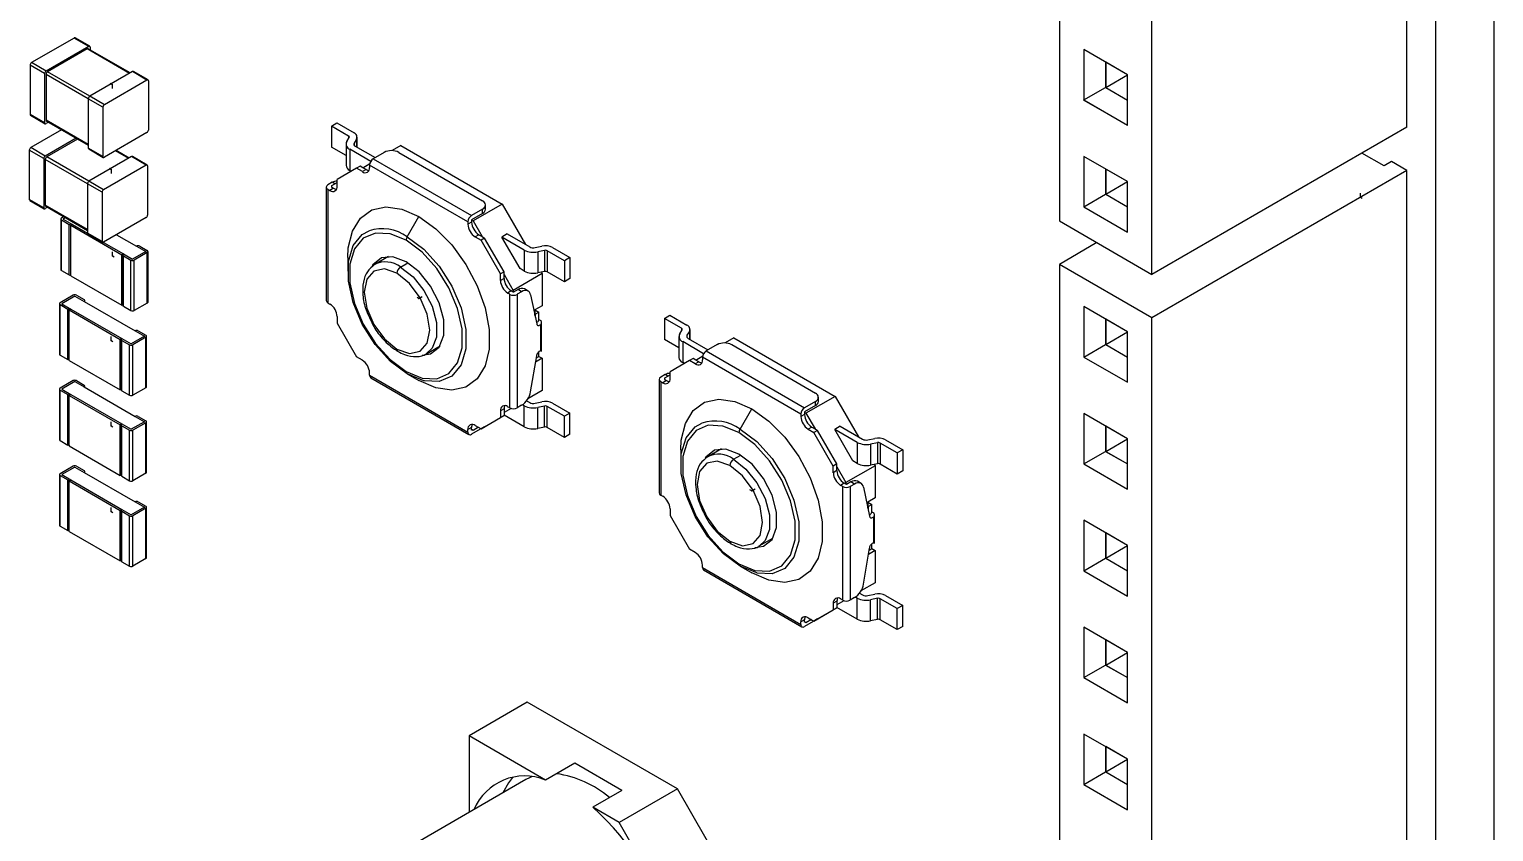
# Model space of a CAD drawing. Header units: millimetres. Extents: x 2 to 294, y 2 to 208.
# Drawn here: x 237.27 to 265.71, y 110.95 to 126.53 of the extents above; entities that cross this region are included whole.
import ezdxf

# ---------------------------------------------------------------- set-up
doc = ezdxf.new("R2010")
doc.units = ezdxf.units.MM
doc.header["$PDSIZE"] = -1

msp = doc.modelspace()

# ---------------------------------------------------------------- linework, layer by layer
at = {"color": 7, "linetype": 'Continuous', "lineweight": 25}
for p, q in [((265.714, 148.434), (265.714, 83.518)), ((264.582, 147.781), (264.582, 82.865)), ((264.026, 124.625), (264.026, 141.217)), ((257.28, 139.397), (257.28, 122.805)), ((259.076, 121.768), (259.076, 138.36)), ((238.143, 126.356), (237.316, 125.879)), ((238.426, 126.193), (238.143, 126.356)), ((238.446, 126.195), (238.163, 126.358)), ((238.426, 126.193), (237.599, 125.715)), ((238.398, 126.144), (237.627, 125.699)), ((239.218, 125.67), (238.398, 126.144)), ((239.23, 125.677), (238.418, 126.146)), ((238.454, 126.176), (238.454, 126.125)), ((258.602, 125.642), (257.754, 126.132)), ((257.754, 126.132), (257.754, 125.152)), ((257.755, 126.132), (257.755, 125.153)), ((237.571, 125.666), (237.288, 125.83)), ((237.288, 125.83), (237.288, 124.874)), ((237.599, 125.715), (237.316, 125.879)), ((258.177, 125.888), (258.177, 125.397)), ((258.602, 125.642), (258.178, 125.887)), ((258.178, 125.887), (258.178, 125.397)), ((237.571, 125.666), (237.571, 124.711)), ((237.599, 125.65), (237.599, 124.76)), ((238.419, 125.176), (237.599, 125.65)), ((238.447, 125.225), (237.627, 125.699)), ((239.275, 125.703), (238.447, 125.225)), ((239.558, 125.54), (238.73, 125.062)), ((239.558, 125.54), (239.275, 125.703)), ((239.578, 125.542), (239.295, 125.705)), ((239.586, 125.523), (239.586, 124.568)), ((258.178, 125.397), (258.602, 125.642)), ((258.602, 124.662), (258.602, 125.642)), ((238.702, 125.013), (238.419, 125.176)), ((238.419, 125.176), (238.419, 124.221)), ((238.73, 125.062), (238.447, 125.225)), ((257.754, 125.152), (257.755, 125.153)), ((257.754, 125.152), (258.602, 124.662)), ((257.755, 125.153), (258.177, 125.397)), ((257.755, 125.153), (258.602, 124.663)), ((258.177, 125.397), (258.602, 125.151)), ((258.178, 125.397), (258.602, 125.152)), ((237.571, 124.711), (237.288, 124.874)), ((238.702, 125.013), (238.702, 124.058)), ((237.296, 124.856), (237.579, 124.693)), ((237.899, 124.573), (237.301, 124.228)), ((238.419, 124.286), (237.599, 124.76)), ((237.644, 124.72), (237.599, 124.695)), ((237.607, 124.742), (238.419, 124.273)), ((243.14, 124.647), (243.246, 124.708)), ((243.475, 124.453), (243.14, 124.647)), ((243.14, 124.647), (243.14, 124.238)), ((243.246, 124.708), (243.581, 124.515)), ((264.026, 124.625), (259.076, 121.768)), ((238.182, 124.41), (237.584, 124.065)), ((238.21, 124.394), (237.612, 124.048)), ((239.558, 124.519), (238.73, 124.041)), ((243.424, 124.298), (243.424, 123.889)), ((243.438, 124.347), (243.486, 124.423)), ((243.475, 124.453), (243.475, 124.405)), ((243.627, 124.394), (243.58, 124.317)), ((243.58, 124.317), (243.58, 124.278)), ((243.627, 124.394), (243.627, 124.243)), ((243.639, 124.236), (243.639, 124.433)), ((237.555, 124.016), (237.273, 124.179)), ((237.273, 124.179), (237.273, 123.224)), ((237.584, 124.065), (237.301, 124.228)), ((237.555, 124.016), (237.555, 123.06)), ((238.432, 123.575), (237.612, 124.048)), ((238.702, 124.058), (238.419, 124.221)), ((238.427, 124.203), (238.71, 124.039)), ((239.259, 124.053), (238.432, 123.575)), ((239.203, 124.02), (238.948, 124.167)), ((239.215, 124.027), (238.96, 124.174)), ((239.542, 123.889), (239.259, 124.053)), ((239.562, 123.891), (239.279, 124.055)), ((243.424, 124.075), (243.14, 124.238)), ((243.903, 123.961), (243.497, 124.196)), ((243.497, 124.196), (243.497, 123.787)), ((243.603, 124.257), (243.989, 124.034)), ((244.165, 124.136), (243.953, 124.014)), ((243.953, 124.014), (245.862, 122.912)), ((244.491, 124.267), (244.322, 124.17)), ((244.448, 124.136), (246.075, 123.197)), ((244.491, 124.267), (246.456, 123.132)), ((258.602, 123.568), (257.754, 124.058)), ((257.754, 124.058), (257.754, 123.078)), ((257.755, 124.058), (257.755, 123.079)), ((263.585, 123.875), (263.155, 124.123)), ((237.584, 123.999), (237.584, 123.109)), ((238.404, 123.526), (237.584, 123.999)), ((239.542, 123.889), (238.715, 123.412)), ((239.571, 123.873), (239.571, 122.918)), ((243.629, 123.827), (243.252, 123.609)), ((243.529, 123.769), (243.497, 123.787)), ((243.699, 123.867), (243.629, 123.827)), ((243.741, 123.762), (243.629, 123.827)), ((243.749, 123.839), (243.699, 123.867)), ((243.812, 123.802), (243.741, 123.762)), ((243.749, 123.839), (243.886, 123.918)), ((243.812, 123.802), (243.749, 123.839)), ((243.883, 123.891), (243.883, 123.843)), ((245.792, 122.789), (243.883, 123.891)), ((258.177, 123.814), (258.177, 123.323)), ((258.602, 123.568), (258.178, 123.813)), ((258.178, 123.813), (258.178, 123.323)), ((264.026, 123.783), (259.076, 120.926)), ((263.727, 123.956), (263.585, 123.875)), ((264.026, 123.783), (263.727, 123.956)), ((264.026, 107.191), (264.026, 123.783)), ((238.687, 123.363), (238.404, 123.526)), ((238.404, 123.526), (238.404, 122.571)), ((238.715, 123.412), (238.432, 123.575)), ((243.04, 123.463), (243.04, 121.258)), ((243.158, 123.555), (243.069, 123.503)), ((243.182, 123.439), (243.111, 123.398)), ((243.147, 123.467), (243.14, 123.463)), ((243.14, 123.463), (243.147, 123.459)), ((243.147, 123.491), (243.252, 123.552)), ((243.147, 123.459), (243.147, 123.491)), ((243.147, 123.459), (243.182, 123.439)), ((243.207, 123.526), (243.158, 123.555)), ((243.252, 123.479), (243.252, 123.609)), ((258.178, 123.323), (258.602, 123.568)), ((258.602, 122.588), (258.602, 123.568)), ((237.555, 123.06), (237.273, 123.224)), ((237.281, 123.205), (237.564, 123.042)), ((238.687, 123.363), (238.687, 122.407)), ((243.069, 123.422), (243.069, 121.217)), ((243.069, 123.422), (243.111, 123.398)), ((257.755, 123.079), (258.177, 123.323)), ((258.177, 123.323), (258.602, 123.077)), ((258.178, 123.323), (258.602, 123.078)), ((238.404, 122.636), (237.584, 123.109)), ((237.628, 123.07), (237.584, 123.044)), ((237.592, 123.091), (238.404, 122.622)), ((237.943, 122.889), (237.897, 122.862)), ((237.975, 122.87), (237.928, 122.843)), ((239.542, 122.869), (238.715, 122.391)), ((244.61, 122.498), (244.837, 122.891)), ((246.075, 123.034), (245.862, 122.912)), ((246.075, 122.953), (245.862, 122.83)), ((246.456, 123.132), (245.891, 122.806)), ((246.075, 122.953), (246.075, 123.034)), ((246.133, 123.034), (246.133, 123.116)), ((246.456, 123.132), (246.909, 122.348)), ((257.754, 123.078), (257.755, 123.079)), ((257.754, 123.078), (258.602, 122.588)), ((257.755, 123.079), (258.602, 122.589)), ((237.883, 122.843), (237.883, 121.864)), ((237.897, 122.825), (238.045, 122.739)), ((237.897, 121.845), (237.897, 122.825)), ((237.928, 122.843), (238.109, 122.739)), ((238.045, 121.759), (238.045, 122.739)), ((238.109, 122.739), (238.077, 122.721)), ((238.077, 122.721), (239.067, 122.149)), ((238.077, 121.741), (238.077, 122.721)), ((238.109, 122.739), (238.404, 122.569)), ((245.792, 122.789), (245.792, 122.741)), ((245.862, 122.782), (245.792, 122.741)), ((245.862, 122.83), (245.862, 122.822)), ((245.862, 122.822), (245.862, 122.782)), ((245.862, 122.822), (245.891, 122.806)), ((245.891, 122.806), (246.067, 122.501)), ((257.28, 122.805), (259.076, 121.768)), ((238.687, 122.407), (238.404, 122.571)), ((238.412, 122.552), (238.695, 122.389)), ((238.713, 122.39), (239.099, 122.168)), ((238.968, 122.537), (239.353, 122.315)), ((239.353, 122.315), (239.533, 122.211)), ((239.417, 122.315), (239.565, 122.229)), ((246.004, 122.537), (245.933, 122.496)), ((245.933, 122.496), (246.046, 122.431)), ((246.004, 122.537), (246.067, 122.501)), ((246.116, 122.472), (246.046, 122.431)), ((246.422, 121.78), (246.046, 122.431)), ((246.067, 122.501), (246.116, 122.472)), ((246.493, 121.82), (246.116, 122.472)), ((246.555, 122.552), (246.449, 122.491)), ((246.803, 121.879), (246.449, 122.491)), ((246.885, 122.24), (246.449, 122.491)), ((246.555, 122.552), (246.991, 122.301)), ((247.095, 122.288), (247.228, 122.315)), ((258.009, 122.384), (257.28, 121.963)), ((239.099, 122.168), (239.067, 122.149)), ((239.067, 121.17), (239.067, 122.149)), ((239.085, 122.149), (239.085, 121.17)), ((239.099, 122.168), (239.279, 122.064)), ((239.099, 122.131), (239.247, 122.045)), ((239.099, 121.151), (239.099, 122.131)), ((239.247, 121.065), (239.247, 122.045)), ((239.533, 122.211), (239.279, 122.064)), ((239.565, 122.192), (239.311, 122.045)), ((239.311, 121.065), (239.311, 122.045)), ((239.565, 121.212), (239.565, 122.192)), ((239.578, 121.231), (239.578, 122.211)), ((243.458, 122.095), (243.458, 121.833)), ((244.25, 122.115), (243.984, 121.961)), ((246.885, 122.24), (246.885, 121.832)), ((247.279, 122.234), (247.146, 122.206)), ((247.146, 122.206), (247.146, 121.798)), ((247.279, 122.234), (247.279, 121.826)), ((247.666, 122.034), (247.331, 122.227)), ((247.331, 122.227), (247.331, 121.819)), ((247.437, 122.288), (247.772, 122.095)), ((247.772, 122.095), (247.666, 122.034)), ((247.666, 122.034), (247.666, 121.626)), ((247.772, 122.095), (247.772, 121.687)), ((237.897, 121.845), (238.045, 121.759)), ((238.077, 121.741), (239.067, 121.17)), ((244.484, 121.911), (244.624, 121.993)), ((246.493, 121.82), (246.422, 121.78)), ((246.422, 121.65), (246.422, 121.78)), ((246.493, 121.763), (246.493, 121.82)), ((246.493, 121.763), (246.669, 121.458)), ((246.493, 121.691), (246.493, 121.763)), ((247.234, 121.785), (246.669, 121.458)), ((246.885, 121.832), (246.803, 121.879)), ((247.279, 121.826), (247.146, 121.798)), ((247.218, 121.813), (247.234, 121.785)), ((247.234, 121.785), (247.234, 121.16)), ((247.666, 121.626), (247.331, 121.819)), ((259.076, 120.926), (257.28, 121.963)), ((257.28, 121.963), (257.28, 105.371)), ((246.493, 121.691), (246.422, 121.65)), ((246.634, 121.446), (246.563, 121.405)), ((246.669, 121.426), (246.634, 121.446)), ((246.669, 121.458), (246.669, 121.426)), ((246.764, 121.473), (246.676, 121.422)), ((246.835, 121.432), (246.764, 121.473)), ((246.96, 121.444), (246.889, 121.485)), ((247.772, 121.687), (247.666, 121.626)), ((237.857, 121.199), (237.857, 120.22)), ((238.125, 121.365), (237.87, 121.218)), ((237.87, 121.181), (238.019, 121.095)), ((237.87, 120.201), (237.87, 121.181)), ((238.156, 121.346), (237.902, 121.199)), ((237.902, 121.199), (238.082, 121.095)), ((238.156, 121.346), (238.337, 121.242)), ((238.188, 121.365), (238.337, 121.279)), ((238.337, 121.242), (239.327, 120.671)), ((238.35, 121.235), (238.35, 121.261)), ((239.085, 121.18), (239.067, 121.17)), ((239.565, 121.212), (239.311, 121.065)), ((243.069, 121.217), (243.111, 121.193)), ((246.605, 121.381), (246.563, 121.405)), ((246.605, 119.176), (246.605, 121.381)), ((246.676, 121.422), (246.669, 121.426)), ((246.835, 121.432), (246.746, 121.381)), ((246.746, 121.381), (246.746, 119.176)), ((247.008, 121.371), (247.127, 120.808)), ((247.234, 121.16), (247.093, 121.079)), ((238.019, 120.116), (238.019, 121.095)), ((238.082, 121.095), (238.05, 121.077)), ((238.05, 121.077), (239.04, 120.506)), ((238.05, 120.097), (238.05, 121.077)), ((238.082, 121.095), (239.072, 120.524)), ((239.099, 121.151), (239.247, 121.065)), ((243.252, 120.948), (243.252, 120.818)), ((247.093, 121.079), (247.093, 120.997)), ((247.093, 121.079), (247.171, 121.034)), ((247.093, 120.971), (247.093, 120.997)), ((247.093, 120.997), (247.1, 120.993)), ((247.1, 120.993), (247.171, 121.034)), ((247.1, 120.993), (247.1, 120.938)), ((247.171, 120.893), (247.171, 121.034)), ((247.171, 120.893), (247.206, 120.873)), ((249.606, 120.914), (249.712, 120.975)), ((249.94, 120.721), (249.606, 120.914)), ((249.606, 120.914), (249.606, 120.506)), ((249.712, 120.975), (250.046, 120.782)), ((258.602, 120.652), (257.754, 121.142)), ((257.754, 121.142), (257.754, 120.162)), ((257.755, 121.142), (257.755, 120.163)), ((258.177, 120.898), (258.177, 120.407)), ((258.602, 120.652), (258.178, 120.897)), ((258.178, 120.897), (258.178, 120.407)), ((259.076, 104.334), (259.076, 120.926)), ((239.327, 120.671), (239.507, 120.567)), ((239.39, 120.671), (239.539, 120.585)), ((243.252, 120.818), (243.629, 120.167)), ((247.206, 120.291), (247.206, 120.796)), ((247.221, 120.274), (247.221, 120.834)), ((249.904, 120.614), (249.952, 120.691)), ((249.94, 120.721), (249.94, 120.672)), ((250.093, 120.661), (250.045, 120.585)), ((250.093, 120.661), (250.093, 120.51)), ((250.105, 120.503), (250.105, 120.7)), ((258.178, 120.407), (258.602, 120.652)), ((258.602, 119.673), (258.602, 120.652)), ((239.072, 120.524), (239.04, 120.506)), ((239.04, 119.526), (239.04, 120.506)), ((239.059, 120.506), (239.059, 119.526)), ((239.072, 120.524), (239.252, 120.42)), ((239.072, 120.487), (239.221, 120.401)), ((239.072, 119.507), (239.072, 120.487)), ((239.221, 119.422), (239.221, 120.401)), ((239.507, 120.567), (239.252, 120.42)), ((239.539, 120.548), (239.284, 120.401)), ((239.284, 119.422), (239.284, 120.401)), ((239.539, 119.569), (239.539, 120.548)), ((239.552, 119.587), (239.552, 120.567)), ((244.984, 120.229), (245.25, 120.382)), ((249.889, 120.342), (249.606, 120.506)), ((249.889, 120.565), (249.889, 120.157)), ((250.369, 120.228), (249.963, 120.463)), ((249.963, 120.463), (249.963, 120.055)), ((250.045, 120.585), (250.045, 120.546)), ((250.069, 120.524), (250.454, 120.302)), ((250.631, 120.404), (250.419, 120.281)), ((250.956, 120.534), (250.788, 120.437)), ((250.914, 120.404), (252.54, 119.465)), ((250.956, 120.534), (252.922, 119.4)), ((257.755, 120.163), (258.177, 120.407)), ((258.177, 120.407), (258.602, 120.162)), ((258.178, 120.407), (258.602, 120.162)), ((237.87, 120.201), (238.019, 120.116)), ((238.05, 120.097), (239.04, 119.526)), ((243.741, 120.102), (243.629, 120.167)), ((247.008, 119.487), (247.127, 120.189)), ((247.234, 120.14), (247.106, 120.066)), ((247.12, 120.147), (247.171, 120.176)), ((247.171, 120.176), (247.171, 120.27)), ((247.171, 120.176), (247.234, 120.14)), ((247.234, 120.14), (247.234, 119.515)), ((250.095, 120.094), (249.718, 119.877)), ((249.995, 120.036), (249.963, 120.055)), ((250.165, 120.135), (250.095, 120.094)), ((250.207, 120.029), (250.095, 120.094)), ((250.215, 120.106), (250.165, 120.135)), ((250.278, 120.07), (250.207, 120.029)), ((250.215, 120.106), (250.352, 120.185)), ((250.278, 120.07), (250.215, 120.106)), ((250.348, 120.159), (250.348, 120.111)), ((252.258, 119.057), (250.348, 120.159)), ((250.419, 120.281), (252.328, 119.179)), ((257.754, 120.162), (257.755, 120.163)), ((257.754, 120.162), (258.602, 119.673)), ((257.755, 120.163), (258.602, 119.673)), ((243.883, 119.809), (243.883, 119.857)), ((243.883, 119.809), (245.792, 118.707)), ((243.903, 119.763), (245.812, 118.661)), ((244.61, 119.838), (244.837, 119.707)), ((249.624, 119.822), (249.535, 119.771)), ((249.613, 119.759), (249.718, 119.819)), ((249.613, 119.726), (249.613, 119.759)), ((249.673, 119.793), (249.624, 119.822)), ((249.718, 119.747), (249.718, 119.877)), ((237.857, 119.54), (237.857, 118.56)), ((238.125, 119.706), (237.87, 119.559)), ((237.87, 119.522), (238.019, 119.436)), ((237.87, 118.542), (237.87, 119.522)), ((238.156, 119.687), (237.902, 119.54)), ((237.902, 119.54), (238.082, 119.436)), ((238.156, 119.687), (238.337, 119.583)), ((238.188, 119.706), (238.337, 119.62)), ((238.337, 119.583), (239.327, 119.012)), ((238.35, 119.576), (238.35, 119.601)), ((239.059, 119.536), (239.04, 119.526)), ((239.072, 119.507), (239.221, 119.422)), ((239.539, 119.569), (239.284, 119.422)), ((247.234, 119.515), (246.958, 119.355)), ((247.234, 119.515), (246.958, 119.355)), ((249.506, 119.73), (249.506, 117.525)), ((249.535, 119.689), (249.535, 117.485)), ((249.535, 119.689), (249.577, 119.665)), ((249.648, 119.706), (249.577, 119.665)), ((249.613, 119.734), (249.606, 119.73)), ((249.606, 119.73), (249.613, 119.726)), ((249.613, 119.726), (249.648, 119.706)), ((238.019, 118.456), (238.019, 119.436)), ((238.082, 119.436), (238.05, 119.418)), ((238.05, 119.418), (239.04, 118.846)), ((238.05, 118.438), (238.05, 119.418)), ((238.082, 119.436), (239.072, 118.865)), ((246.605, 119.176), (246.563, 119.2)), ((246.835, 119.227), (246.746, 119.176)), ((246.885, 119.219), (246.852, 119.238)), ((246.885, 118.811), (246.885, 119.219)), ((246.93, 119.315), (246.991, 119.28)), ((247.095, 119.267), (247.228, 119.294)), ((247.279, 119.213), (247.146, 119.185)), ((247.146, 118.777), (247.146, 119.185)), ((247.279, 118.804), (247.279, 119.213)), ((247.666, 119.013), (247.331, 119.206)), ((247.331, 118.798), (247.331, 119.206)), ((247.437, 119.267), (247.772, 119.074)), ((252.54, 119.302), (252.328, 119.179)), ((252.54, 119.22), (252.328, 119.097)), ((252.922, 119.4), (252.357, 119.073)), ((252.54, 119.22), (252.54, 119.302)), ((252.599, 119.302), (252.599, 119.383)), ((252.922, 119.4), (253.375, 118.616)), ((239.507, 118.908), (239.252, 118.761)), ((239.539, 118.889), (239.284, 118.742)), ((239.327, 119.012), (239.507, 118.908)), ((239.39, 119.012), (239.539, 118.926)), ((239.539, 117.909), (239.539, 118.889)), ((239.552, 117.928), (239.552, 118.908)), ((246.046, 118.771), (246.422, 118.989)), ((246.116, 118.812), (246.493, 119.03)), ((246.493, 119.159), (246.422, 119.119)), ((246.422, 119.119), (246.422, 118.989)), ((246.493, 119.03), (246.422, 118.989)), ((246.629, 119.166), (246.493, 119.087)), ((246.629, 119.166), (246.493, 119.087)), ((246.493, 119.159), (246.493, 119.087)), ((246.493, 119.087), (246.493, 119.03)), ((246.885, 118.811), (246.493, 119.037)), ((247.772, 119.074), (247.666, 119.013)), ((247.666, 118.605), (247.666, 119.013)), ((247.772, 118.666), (247.772, 119.074)), ((251.076, 118.766), (251.303, 119.159)), ((252.258, 119.057), (252.258, 119.009)), ((252.328, 119.049), (252.258, 119.009)), ((252.328, 119.097), (252.328, 119.089)), ((252.328, 119.089), (252.328, 119.049)), ((252.328, 119.089), (252.357, 119.073)), ((252.357, 119.073), (252.533, 118.768)), ((258.602, 118.578), (257.754, 119.068)), ((257.754, 119.068), (257.754, 118.088)), ((257.755, 119.068), (257.755, 118.089)), ((239.072, 118.865), (239.04, 118.846)), ((239.04, 117.866), (239.04, 118.846)), ((239.059, 118.846), (239.059, 117.866)), ((239.072, 118.865), (239.252, 118.761)), ((239.072, 118.828), (239.221, 118.742)), ((239.072, 117.848), (239.072, 118.828)), ((239.221, 117.762), (239.221, 118.742)), ((239.284, 117.762), (239.284, 118.742)), ((245.862, 118.796), (245.792, 118.755)), ((245.792, 118.707), (245.792, 118.755)), ((245.862, 118.756), (245.862, 118.796)), ((246.075, 118.788), (245.862, 118.666)), ((245.891, 118.739), (245.862, 118.756)), ((245.862, 118.747), (245.862, 118.756)), ((245.87, 118.751), (245.862, 118.747)), ((245.996, 118.8), (245.891, 118.739)), ((245.996, 118.8), (245.891, 118.739)), ((245.933, 118.836), (246.046, 118.771)), ((246.116, 118.812), (246.046, 118.771)), ((246.078, 118.79), (246.075, 118.788)), ((246.075, 118.788), (246.075, 118.788)), ((247.279, 118.804), (247.146, 118.777)), ((247.666, 118.605), (247.331, 118.798)), ((247.772, 118.666), (247.666, 118.605)), ((252.47, 118.804), (252.399, 118.764)), ((252.399, 118.764), (252.511, 118.699)), ((252.47, 118.804), (252.533, 118.768)), ((252.582, 118.74), (252.511, 118.699)), ((252.888, 118.047), (252.511, 118.699)), ((252.533, 118.768), (252.582, 118.74)), ((252.958, 118.088), (252.582, 118.74)), ((253.021, 118.82), (252.915, 118.759)), ((253.269, 118.146), (252.915, 118.759)), ((253.35, 118.507), (252.915, 118.759)), ((253.021, 118.82), (253.456, 118.569)), ((258.177, 118.824), (258.177, 118.333)), ((258.602, 118.578), (258.178, 118.823)), ((258.178, 118.823), (258.178, 118.333)), ((237.87, 118.542), (238.019, 118.456)), ((238.05, 118.438), (239.04, 117.866)), ((249.924, 118.362), (249.924, 118.101)), ((250.716, 118.382), (250.449, 118.228)), ((253.35, 118.507), (253.35, 118.099)), ((253.561, 118.555), (253.694, 118.583)), ((253.745, 118.501), (253.612, 118.474)), ((253.612, 118.474), (253.612, 118.065)), ((253.745, 118.501), (253.745, 118.093)), ((254.131, 118.301), (253.797, 118.495)), ((253.797, 118.495), (253.797, 118.086)), ((253.903, 118.556), (254.237, 118.363)), ((254.237, 118.363), (254.131, 118.301)), ((254.237, 118.363), (254.237, 117.954)), ((257.755, 118.089), (258.177, 118.333)), ((258.177, 118.333), (258.602, 118.088)), ((258.178, 118.333), (258.602, 118.578)), ((258.178, 118.333), (258.602, 118.088)), ((258.602, 117.598), (258.602, 118.578)), ((238.125, 118.046), (237.87, 117.899)), ((238.188, 118.046), (238.337, 117.961)), ((250.949, 118.179), (251.09, 118.26)), ((252.958, 118.088), (252.888, 118.047)), ((252.888, 117.917), (252.888, 118.047)), ((252.958, 118.031), (252.958, 118.088)), ((253.7, 118.052), (253.134, 117.726)), ((253.35, 118.099), (253.269, 118.146)), ((253.745, 118.093), (253.612, 118.065)), ((253.684, 118.08), (253.7, 118.052)), ((253.7, 118.052), (253.7, 117.428)), ((254.131, 117.893), (253.797, 118.086)), ((254.131, 118.301), (254.131, 117.893)), ((257.754, 118.088), (257.755, 118.089)), ((257.754, 118.088), (258.602, 117.598)), ((257.755, 118.089), (258.602, 117.599)), ((237.857, 117.881), (237.857, 116.901)), ((237.87, 117.863), (238.019, 117.777)), ((237.87, 116.883), (237.87, 117.863)), ((238.156, 118.028), (237.902, 117.881)), ((237.902, 117.881), (238.082, 117.777)), ((238.019, 116.797), (238.019, 117.777)), ((238.082, 117.777), (238.05, 117.759)), ((238.05, 117.759), (239.04, 117.187)), ((238.05, 116.779), (238.05, 117.759)), ((238.082, 117.777), (239.072, 117.205)), ((238.156, 118.028), (238.337, 117.924)), ((238.337, 117.924), (239.327, 117.352)), ((238.35, 117.916), (238.35, 117.942)), ((239.059, 117.877), (239.04, 117.866)), ((239.072, 117.848), (239.221, 117.762)), ((239.539, 117.909), (239.284, 117.762)), ((252.958, 117.958), (252.888, 117.917)), ((252.958, 118.031), (253.134, 117.726)), ((252.958, 117.958), (252.958, 118.031)), ((253.426, 117.712), (253.355, 117.753)), ((254.237, 117.954), (254.131, 117.893)), ((249.535, 117.485), (249.577, 117.461)), ((253.1, 117.713), (253.029, 117.672)), ((253.071, 117.648), (253.029, 117.672)), ((253.071, 115.444), (253.071, 117.648)), ((253.134, 117.693), (253.1, 117.713)), ((253.134, 117.726), (253.134, 117.693)), ((253.141, 117.689), (253.134, 117.693)), ((253.23, 117.74), (253.141, 117.689)), ((253.301, 117.699), (253.212, 117.648)), ((253.212, 117.648), (253.212, 115.444)), ((253.301, 117.699), (253.23, 117.74)), ((253.473, 117.639), (253.593, 117.076)), ((239.072, 117.205), (239.04, 117.187)), ((239.04, 116.207), (239.04, 117.187)), ((239.059, 117.187), (239.059, 116.207)), ((239.072, 117.205), (239.252, 117.101)), ((239.507, 117.248), (239.252, 117.101)), ((239.539, 117.23), (239.284, 117.083)), ((239.327, 117.352), (239.507, 117.248)), ((239.39, 117.352), (239.539, 117.267)), ((239.539, 116.25), (239.539, 117.23)), ((239.552, 116.268), (239.552, 117.248)), ((249.718, 117.216), (249.718, 117.086)), ((253.7, 117.428), (253.559, 117.346)), ((253.559, 117.346), (253.559, 117.264)), ((253.559, 117.346), (253.636, 117.301)), ((253.559, 117.239), (253.559, 117.264)), ((253.559, 117.264), (253.566, 117.26)), ((253.566, 117.26), (253.636, 117.301)), ((253.566, 117.26), (253.566, 117.205)), ((253.636, 117.16), (253.636, 117.301)), ((239.072, 117.169), (239.221, 117.083)), ((239.072, 116.189), (239.072, 117.169)), ((239.221, 116.103), (239.221, 117.083)), ((239.284, 116.103), (239.284, 117.083)), ((249.718, 117.086), (250.095, 116.434)), ((253.636, 117.16), (253.672, 117.14)), ((253.672, 116.559), (253.672, 117.064)), ((253.686, 116.542), (253.686, 117.101)), ((258.602, 116.504), (257.754, 116.994)), ((257.754, 116.994), (257.754, 116.014)), ((257.755, 116.994), (257.755, 116.015)), ((237.87, 116.883), (238.019, 116.797)), ((238.05, 116.779), (239.04, 116.207)), ((251.449, 116.496), (251.715, 116.65)), ((258.177, 116.75), (258.177, 116.259)), ((258.602, 116.504), (258.178, 116.749)), ((258.178, 116.749), (258.178, 116.259)), ((250.207, 116.369), (250.095, 116.434)), ((253.473, 115.755), (253.593, 116.456)), ((253.7, 116.407), (253.572, 116.333)), ((253.586, 116.415), (253.636, 116.444)), ((253.636, 116.444), (253.636, 116.537)), ((253.636, 116.444), (253.7, 116.407)), ((253.7, 116.407), (253.7, 115.782)), ((258.178, 116.259), (258.602, 116.504)), ((258.602, 115.524), (258.602, 116.504)), ((239.059, 116.218), (239.04, 116.207)), ((239.072, 116.189), (239.221, 116.103)), ((239.539, 116.25), (239.284, 116.103)), ((250.348, 116.076), (250.348, 116.124)), ((250.348, 116.076), (252.258, 114.974)), ((251.076, 116.105), (251.303, 115.974)), ((257.755, 116.015), (258.177, 116.259)), ((258.177, 116.259), (258.602, 116.014)), ((258.178, 116.259), (258.602, 116.014)), ((250.369, 116.03), (252.278, 114.928)), ((253.7, 115.782), (253.423, 115.623)), ((253.7, 115.782), (253.423, 115.623)), ((257.754, 116.014), (257.755, 116.015)), ((257.754, 116.014), (258.602, 115.524)), ((257.755, 116.015), (258.602, 115.525)), ((253.301, 115.495), (253.212, 115.444)), ((253.35, 115.486), (253.317, 115.505)), ((253.35, 115.078), (253.35, 115.486)), ((253.396, 115.582), (253.456, 115.547)), ((253.561, 115.534), (253.694, 115.562)), ((253.745, 115.48), (253.612, 115.452)), ((253.745, 115.072), (253.745, 115.48)), ((254.131, 115.28), (253.797, 115.473)), ((253.797, 115.065), (253.797, 115.473)), ((253.903, 115.535), (254.237, 115.341)), ((252.511, 115.039), (252.888, 115.256)), ((252.582, 115.08), (252.958, 115.297)), ((252.958, 115.427), (252.888, 115.386)), ((252.888, 115.386), (252.888, 115.256)), ((252.958, 115.297), (252.888, 115.256)), ((253.095, 115.433), (252.958, 115.354)), ((253.095, 115.433), (252.958, 115.354)), ((252.958, 115.427), (252.958, 115.354)), ((252.958, 115.354), (252.958, 115.297)), ((253.35, 115.078), (252.958, 115.304)), ((253.071, 115.444), (253.029, 115.468)), ((253.612, 115.044), (253.612, 115.452)), ((254.237, 115.341), (254.131, 115.28)), ((254.131, 114.872), (254.131, 115.28)), ((254.237, 114.933), (254.237, 115.341)), ((252.328, 115.063), (252.258, 115.022)), ((252.258, 114.974), (252.258, 115.022)), ((252.328, 115.023), (252.328, 115.063)), ((252.54, 115.056), (252.328, 114.933)), ((252.357, 115.007), (252.328, 115.023)), ((252.328, 115.015), (252.328, 115.023)), ((252.335, 115.019), (252.328, 115.015)), ((252.462, 115.067), (252.357, 115.007)), ((252.462, 115.067), (252.357, 115.007)), ((252.399, 115.104), (252.511, 115.039)), ((252.582, 115.08), (252.511, 115.039)), ((252.544, 115.058), (252.54, 115.056)), ((252.54, 115.056), (252.54, 115.056)), ((253.745, 115.072), (253.612, 115.044)), ((254.131, 114.872), (253.797, 115.065)), ((254.237, 114.933), (254.131, 114.872)), ((258.602, 114.43), (257.754, 114.92)), ((257.754, 114.92), (257.754, 113.94)), ((257.755, 114.92), (257.755, 113.941)), ((258.177, 114.676), (258.177, 114.185)), ((258.602, 114.43), (258.178, 114.675)), ((258.178, 114.675), (258.178, 114.185)), ((258.178, 114.185), (258.602, 114.43)), ((258.602, 113.45), (258.602, 114.43)), ((257.755, 113.941), (258.177, 114.185)), ((258.177, 114.185), (258.602, 113.94)), ((258.178, 114.185), (258.602, 113.94)), ((257.754, 113.94), (257.755, 113.941)), ((257.754, 113.94), (258.602, 113.45)), ((257.755, 113.941), (258.602, 113.451)), ((246.944, 113.465), (245.813, 112.812)), ((249.861, 111.781), (246.944, 113.465)), ((247.3, 111.953), (245.813, 112.812)), ((245.813, 112.812), (245.813, 111.324)), ((258.602, 112.356), (257.754, 112.846)), ((257.754, 112.846), (257.754, 111.866)), ((257.755, 112.846), (257.755, 111.867)), ((258.177, 112.602), (258.177, 112.111)), ((258.602, 112.356), (258.178, 112.601)), ((258.178, 112.601), (258.178, 112.111)), ((258.178, 112.111), (258.602, 112.356)), ((258.602, 111.376), (258.602, 112.356)), ((247.866, 112.28), (247.3, 111.953)), ((248.78, 111.752), (247.866, 112.28)), ((257.755, 111.867), (258.177, 112.111)), ((258.177, 112.111), (258.602, 111.866)), ((258.178, 112.111), (258.602, 111.866)), ((246.917, 111.961), (244.018, 110.287)), ((249.861, 111.781), (248.73, 111.128)), ((250.833, 110.097), (249.861, 111.781)), ((257.754, 111.866), (257.755, 111.867)), ((257.754, 111.866), (258.602, 111.376)), ((257.755, 111.867), (258.602, 111.377)), ((248.78, 111.752), (248.215, 111.426)), ((248.73, 111.128), (248.215, 111.426)), ((249.702, 109.444), (248.73, 111.128))]:
    msp.add_line(p, q, dxfattribs=at)
at = {"color": 7, "linetype": 'Continuous'}
for p, q in [((238.879, 125.454), (238.845, 125.474)), ((238.879, 125.454), (238.845, 125.474)), ((238.879, 125.454), (238.879, 125.375)), ((238.879, 125.454), (238.879, 125.375)), ((238.863, 123.803), (238.829, 123.823)), ((238.863, 123.803), (238.829, 123.823)), ((238.863, 123.803), (238.863, 123.725)), ((238.863, 123.803), (238.863, 123.725)), ((263.128, 123.265), (263.128, 123.344)), ((263.128, 123.265), (263.128, 123.344)), ((263.128, 123.265), (263.162, 123.245)), ((263.128, 123.265), (263.162, 123.245)), ((238.89, 122.129), (238.89, 122.208)), ((238.89, 122.129), (238.89, 122.208)), ((238.89, 122.129), (238.924, 122.109)), ((238.89, 122.129), (238.924, 122.109)), ((244.837, 121.299), (244.803, 121.319)), ((244.837, 121.299), (244.803, 121.319)), ((244.837, 121.299), (244.905, 121.338)), ((244.837, 121.299), (244.905, 121.338)), ((238.863, 120.485), (238.863, 120.564)), ((238.863, 120.485), (238.863, 120.564)), ((238.863, 120.485), (238.898, 120.465)), ((238.863, 120.485), (238.898, 120.465)), ((238.863, 118.826), (238.863, 118.905)), ((238.863, 118.826), (238.863, 118.905)), ((238.863, 118.826), (238.898, 118.806)), ((238.863, 118.826), (238.898, 118.806)), ((251.303, 117.566), (251.269, 117.586)), ((251.303, 117.566), (251.269, 117.586)), ((251.303, 117.566), (251.371, 117.606)), ((251.303, 117.566), (251.371, 117.606)), ((238.863, 117.167), (238.863, 117.245)), ((238.863, 117.167), (238.863, 117.245)), ((238.863, 117.167), (238.898, 117.147)), ((238.863, 117.167), (238.898, 117.147))]:
    msp.add_line(p, q, dxfattribs=at)
at = {"color": 7, "linetype": 'Continuous', "lineweight": 25, "flags": 128}
for points in [[(243.458, 122.095), (243.468, 122.281), (243.548, 122.608), (243.702, 122.859), (243.923, 123.019), (244.196, 123.079), (244.507, 123.035), (244.837, 122.891)], [(244.837, 122.891), (245.167, 122.654), (245.478, 122.339), (245.751, 121.963), (245.972, 121.548), (246.126, 121.119), (246.206, 120.701), (246.206, 120.317), (246.126, 119.99), (245.972, 119.739), (245.751, 119.579), (245.478, 119.519), (245.167, 119.563), (244.837, 119.707)], [(244.61, 119.838), (244.286, 120.079), (243.987, 120.408), (243.74, 120.8), (243.562, 121.22), (243.47, 121.637), (243.47, 122.016), (243.562, 122.326), (243.74, 122.542), (243.871, 122.615)], [(244.59, 122.429), (244.279, 122.556), (243.994, 122.571), (243.757, 122.47), (243.587, 122.264), (243.499, 121.967), (243.499, 121.605), (243.587, 121.206), (243.757, 120.804), (243.994, 120.429), (244.279, 120.114), (244.59, 119.883)], [(244.59, 119.883), (244.9, 119.756), (245.185, 119.742), (245.423, 119.842), (245.592, 120.049), (245.681, 120.345), (245.681, 120.708), (245.592, 121.106), (245.423, 121.509), (245.185, 121.883), (244.9, 122.198), (244.59, 122.429)], [(244.61, 122.498), (244.935, 122.257), (245.233, 121.928), (245.481, 121.537), (245.658, 121.116), (245.751, 120.699), (245.751, 120.32), (245.658, 120.01), (245.481, 119.794), (245.233, 119.689), (244.945, 119.702)], [(244.59, 122.013), (244.336, 122.108), (244.112, 122.088), (243.947, 121.956), (243.931, 121.933)], [(244.9, 120.198), (245.067, 120.224), (245.233, 120.356), (245.321, 120.585), (245.321, 120.883), (245.233, 121.214), (245.067, 121.537), (244.844, 121.815), (244.59, 122.013)], [(244.413, 121.789), (244.169, 121.874), (243.963, 121.833), (243.825, 121.675), (243.776, 121.421), (243.825, 121.112), (243.963, 120.794), (244.169, 120.516), (244.413, 120.319)], [(244.413, 120.319), (244.656, 120.235), (244.863, 120.275), (245.001, 120.433), (245.049, 120.687), (245.001, 120.996), (244.863, 121.314), (244.656, 121.592), (244.413, 121.789)], [(244.484, 121.911), (244.725, 121.723), (244.938, 121.458), (245.096, 121.15), (245.18, 120.835), (245.18, 120.551), (245.096, 120.333), (244.987, 120.231)], [(247.008, 121.371), (246.999, 121.399), (246.985, 121.422), (246.967, 121.439), (246.946, 121.451), (246.921, 121.456), (246.894, 121.454), (246.865, 121.446), (246.835, 121.432)], [(244.945, 119.702), (244.935, 119.704), (244.61, 119.838)], [(249.924, 118.362), (249.934, 118.548), (250.014, 118.875), (250.168, 119.126), (250.389, 119.286), (250.662, 119.346), (250.973, 119.303), (251.303, 119.159)], [(251.303, 119.159), (251.633, 118.922), (251.944, 118.606), (252.217, 118.23), (252.438, 117.816), (252.592, 117.387), (252.672, 116.968), (252.672, 116.584), (252.592, 116.257), (252.438, 116.007), (252.217, 115.847), (251.944, 115.787), (251.633, 115.83), (251.303, 115.974)], [(251.076, 116.105), (250.752, 116.346), (250.453, 116.676), (250.205, 117.067), (250.028, 117.488), (249.936, 117.904), (249.936, 118.283), (250.028, 118.593), (250.205, 118.809), (250.337, 118.882)], [(251.055, 118.696), (250.745, 118.824), (250.46, 118.838), (250.223, 118.738), (250.053, 118.531), (249.965, 118.234), (249.965, 117.872), (250.053, 117.474), (250.223, 117.071), (250.46, 116.697), (250.745, 116.382), (251.055, 116.151)], [(251.055, 116.151), (251.366, 116.023), (251.651, 116.009), (251.888, 116.109), (252.058, 116.316), (252.146, 116.613), (252.146, 116.975), (252.058, 117.373), (251.888, 117.776), (251.651, 118.15), (251.366, 118.465), (251.055, 118.696)], [(251.076, 118.766), (251.401, 118.525), (251.699, 118.195), (251.947, 117.804), (252.124, 117.383), (252.216, 116.966), (252.216, 116.588), (252.124, 116.278), (251.947, 116.062), (251.699, 115.957), (251.411, 115.969)], [(251.055, 118.281), (250.801, 118.376), (250.578, 118.356), (250.412, 118.223), (250.397, 118.2)], [(250.879, 118.056), (250.635, 118.141), (250.429, 118.101), (250.291, 117.942), (250.242, 117.689), (250.291, 117.38), (250.429, 117.062), (250.635, 116.783), (250.879, 116.587)], [(250.879, 116.587), (251.122, 116.502), (251.329, 116.542), (251.467, 116.701), (251.515, 116.954), (251.467, 117.263), (251.329, 117.581), (251.122, 117.86), (250.879, 118.056)], [(250.949, 118.179), (251.191, 117.99), (251.404, 117.725), (251.562, 117.417), (251.646, 117.102), (251.646, 116.818), (251.562, 116.6), (251.453, 116.498)], [(251.365, 116.465), (251.533, 116.491), (251.698, 116.624), (251.787, 116.853), (251.787, 117.15), (251.698, 117.481), (251.533, 117.805), (251.309, 118.083), (251.055, 118.281)], [(253.473, 117.639), (253.465, 117.666), (253.451, 117.689), (253.433, 117.707), (253.412, 117.718), (253.387, 117.723), (253.359, 117.722), (253.331, 117.714), (253.301, 117.699)], [(251.411, 115.969), (251.401, 115.972), (251.076, 116.105)], [(246.657, 112.004), (246.578, 111.9), (246.471, 111.703)], [(247.023, 112.013), (246.987, 111.997), (246.917, 111.961)]]:
    msp.add_lwpolyline(points, dxfattribs=at)
at = {"color": 7, "linetype": 'Continuous', "lineweight": 25}
for centre, radius, start, end in [((238.155, 126.34), 0.0201, 65.686, 125.6182), ((238.41, 126.127), 0.0201, 65.686, 125.6182), ((238.437, 126.179), 0.0175, 350.786, 129.2033), ((237.349, 125.827), 0.0615, 122.6055, 177.3945), ((237.632, 125.663), 0.0615, 122.6055, 177.3945), ((237.66, 125.647), 0.0615, 122.6055, 177.3945), ((239.286, 125.687), 0.0201, 65.686, 125.6182), ((239.569, 125.526), 0.0175, 350.786, 129.2033), ((238.48, 125.174), 0.0615, 122.6055, 177.3945), ((237.308, 124.872), 0.0201, 174.3796, 234.302), ((238.763, 125.01), 0.0615, 122.6055, 177.3945), ((237.588, 124.708), 0.0175, 170.786, 309.2033), ((237.619, 124.758), 0.0201, 174.3796, 234.302), ((239.524, 124.571), 0.0615, 302.6055, 357.3945), ((243.533, 124.297), 0.107, 152.1808, 250.1359), ((243.467, 124.433), 0.0215, 332.1808, 70.1359), ((243.618, 124.297), 0.0429, 152.1808, 250.1359), ((243.551, 124.434), 0.0858, 332.1808, 70.1359), ((237.334, 124.176), 0.0615, 122.6055, 177.3945), ((237.617, 124.013), 0.0615, 122.6055, 177.3945), ((237.645, 123.997), 0.0615, 122.6055, 177.3945), ((238.439, 124.219), 0.0201, 174.3796, 234.302), ((238.719, 124.055), 0.0175, 170.786, 309.2033), ((239.271, 124.036), 0.0201, 65.686, 125.6182), ((244.036, 123.884), 0.154, 122.6055, 177.3945), ((244.307, 123.863), 0.307, 62.6097, 117.3903), ((239.553, 123.876), 0.0175, 350.786, 129.2033), ((243.548, 123.901), 0.125, 185.4413, 245.8788), ((243.796, 123.829), 0.0873, 230.7967, 9.214), ((243.88, 123.91), 0.127, 237.8986, 265.7044), ((238.465, 123.523), 0.0615, 122.6055, 177.3945), ((243.085, 123.463), 0.0437, 110.7834, 249.2166), ((243.166, 123.465), 0.0873, 230.7967, 9.214), ((243.237, 123.434), 0.144, 83.944, 123.3607), ((243.249, 123.547), 0.127, 237.8986, 265.7044), ((237.293, 123.222), 0.0201, 174.3796, 234.302), ((238.748, 123.36), 0.0615, 122.6055, 177.3945), ((246.044, 123.116), 0.0873, 290.7834, 69.2166), ((237.573, 123.058), 0.0175, 170.786, 309.2033), ((237.604, 123.107), 0.0201, 174.3796, 234.302), ((239.509, 122.92), 0.0615, 302.6055, 357.3945), ((245.945, 122.782), 0.154, 122.6055, 177.3945), ((246.033, 123.044), 0.101, 294.3747, 354.3052), ((237.903, 122.843), 0.0196, 110.7834, 249.2166), ((238.077, 122.801), 0.0692, 242.6097, 297.3903), ((244.124, 121.816), 0.839, 54.5248, 107.5561), ((246.099, 122.755), 0.307, 182.6055, 237.3945), ((246.169, 122.796), 0.307, 182.6055, 237.3945), ((238.424, 122.569), 0.0201, 174.3796, 234.302), ((238.704, 122.405), 0.0175, 170.786, 309.2033), ((239.385, 122.253), 0.0692, 62.6097, 117.3903), ((244.734, 122.424), 0.144, 148.8563, 178.0435), ((247.062, 122.439), 0.155, 242.7905, 282.5101), ((247.295, 122.012), 0.31, 62.7905, 102.5101), ((239.106, 122.149), 0.0196, 110.7834, 249.2166), ((239.279, 122.107), 0.0692, 242.6097, 297.3903), ((239.558, 122.211), 0.0196, 290.7834, 69.2166), ((247.062, 122.585), 0.388, 242.7905, 282.5101), ((247.296, 122.158), 0.0776, 62.7905, 102.5101), ((237.906, 121.866), 0.0226, 185.6948, 245.6253), ((238.076, 121.817), 0.0649, 241.9598, 271.1441), ((244.194, 121.535), 0.475, 52.4194, 116.8312), ((244.566, 121.782), 0.154, 122.6055, 177.3945), ((247.062, 122.177), 0.388, 242.7905, 282.5101), ((247.296, 121.75), 0.0776, 62.7905, 102.5101), ((246.729, 121.664), 0.307, 182.6055, 237.3945), ((246.8, 121.705), 0.307, 182.6055, 237.3945), ((246.837, 121.374), 0.123, 64.9579, 126.3526), ((237.877, 121.199), 0.0196, 110.7834, 249.2166), ((238.156, 121.303), 0.0692, 62.6097, 117.3903), ((238.33, 121.261), 0.0196, 290.7834, 69.2166), ((239.108, 121.172), 0.0226, 185.6948, 245.6253), ((239.556, 121.233), 0.0226, 294.3747, 354.3052), ((243.09, 121.263), 0.0503, 185.6948, 245.6253), ((242.945, 120.934), 0.307, 2.6055, 57.3945), ((246.676, 121.517), 0.154, 242.6097, 297.3903), ((238.05, 121.157), 0.0692, 242.6097, 297.3903), ((239.279, 121.127), 0.0692, 242.6097, 297.3903), ((239.358, 120.609), 0.0692, 62.6097, 117.3903), ((249.999, 120.564), 0.107, 152.1808, 250.1359), ((249.933, 120.701), 0.0215, 332.1808, 70.1359), ((250.017, 120.701), 0.0858, 332.1808, 70.1359), ((239.079, 120.506), 0.0196, 110.7834, 249.2166), ((239.252, 120.463), 0.0692, 242.6097, 297.3903), ((239.532, 120.567), 0.0196, 290.7834, 69.2166), ((244.463, 120.314), 0.0503, 174.3796, 234.302), ((250.083, 120.565), 0.0429, 152.1808, 250.1359), ((250.773, 120.131), 0.307, 62.6097, 117.3903), ((237.879, 120.222), 0.0226, 185.6948, 245.6253), ((238.049, 120.173), 0.0649, 241.9598, 271.1441), ((243.575, 119.843), 0.307, 2.6055, 57.3945), ((250.014, 120.169), 0.125, 185.4413, 245.8788), ((250.262, 120.097), 0.0873, 230.7967, 9.214), ((250.345, 120.178), 0.127, 237.8986, 265.7044), ((250.502, 120.152), 0.154, 122.6055, 177.3945), ((243.933, 119.804), 0.0503, 174.3796, 234.302), ((244.64, 119.879), 0.0503, 174.3796, 234.302), ((249.551, 119.73), 0.0437, 110.7834, 249.2166), ((249.632, 119.733), 0.0873, 230.7967, 9.214), ((249.703, 119.702), 0.144, 83.944, 123.3607), ((237.877, 119.54), 0.0196, 110.7834, 249.2166), ((238.156, 119.644), 0.0692, 62.6097, 117.3903), ((238.33, 119.601), 0.0196, 290.7834, 69.2166), ((239.081, 119.528), 0.0226, 185.6948, 245.6253), ((239.529, 119.589), 0.0226, 294.3747, 354.3052), ((246.622, 119.556), 0.392, 302.9287, 349.9214), ((249.715, 119.814), 0.127, 237.8986, 265.7044), ((252.509, 119.383), 0.0873, 290.7834, 69.2166), ((238.05, 119.498), 0.0692, 242.6097, 297.3903), ((239.252, 119.483), 0.0692, 242.6097, 297.3903), ((246.508, 119.133), 0.0873, 50.7967, 189.214), ((246.62, 119.164), 0.127, 154.2919, 182.1046), ((246.676, 119.313), 0.154, 242.6097, 297.3903), ((247.062, 119.564), 0.388, 242.7905, 282.5101), ((247.062, 119.418), 0.155, 242.7905, 282.5101), ((247.295, 118.991), 0.31, 62.7905, 102.5101), ((247.296, 119.137), 0.0776, 62.7905, 102.5101), ((252.411, 119.05), 0.154, 122.6055, 177.3945), ((252.499, 119.312), 0.101, 294.3747, 354.3052), ((239.358, 118.95), 0.0692, 62.6097, 117.3903), ((239.532, 118.908), 0.0196, 290.7834, 69.2166), ((250.589, 118.083), 0.839, 54.5248, 107.5561), ((252.565, 119.023), 0.307, 182.6055, 237.3945), ((252.635, 119.063), 0.307, 182.6055, 237.3945), ((239.079, 118.846), 0.0196, 110.7834, 249.2166), ((239.252, 118.804), 0.0692, 242.6097, 297.3903), ((245.878, 118.769), 0.0873, 50.7967, 189.214), ((245.835, 118.7), 0.0437, 170.786, 309.2033), ((245.99, 118.8), 0.127, 154.2919, 182.1046), ((247.062, 119.156), 0.388, 242.7905, 282.5101), ((247.296, 118.729), 0.0776, 62.7905, 102.5101), ((251.2, 118.691), 0.144, 148.8563, 178.0435), ((237.879, 118.563), 0.0226, 185.6948, 245.6253), ((238.049, 118.514), 0.0649, 241.9598, 271.1441), ((253.528, 118.853), 0.388, 242.7905, 282.5101), ((253.527, 118.707), 0.155, 242.7905, 282.5101), ((253.761, 118.28), 0.31, 62.7905, 102.5101), ((253.761, 118.426), 0.0776, 62.7905, 102.5101), ((238.156, 117.985), 0.0692, 62.6097, 117.3903), ((250.66, 117.803), 0.475, 52.4194, 116.8312), ((251.032, 118.049), 0.154, 122.6055, 177.3945), ((253.528, 118.444), 0.388, 242.7905, 282.5101), ((253.761, 118.017), 0.0776, 62.7905, 102.5101), ((237.877, 117.881), 0.0196, 110.7834, 249.2166), ((238.05, 117.838), 0.0692, 242.6097, 297.3903), ((238.33, 117.942), 0.0196, 290.7834, 69.2166), ((239.081, 117.869), 0.0226, 185.6948, 245.6253), ((239.252, 117.824), 0.0692, 242.6097, 297.3903), ((239.529, 117.93), 0.0226, 294.3747, 354.3052), ((253.195, 117.931), 0.307, 182.6055, 237.3945), ((253.265, 117.972), 0.307, 182.6055, 237.3945), ((253.303, 117.641), 0.123, 64.9579, 126.3526), ((249.556, 117.53), 0.0503, 185.6948, 245.6253), ((253.141, 117.785), 0.154, 242.6097, 297.3903), ((239.079, 117.187), 0.0196, 110.7834, 249.2166), ((239.358, 117.291), 0.0692, 62.6097, 117.3903), ((239.532, 117.248), 0.0196, 290.7834, 69.2166), ((249.411, 117.202), 0.307, 2.6055, 57.3945), ((237.879, 116.903), 0.0226, 185.6948, 245.6253), ((239.252, 117.144), 0.0692, 242.6097, 297.3903), ((238.049, 116.854), 0.0649, 241.9598, 271.1441), ((250.041, 116.11), 0.307, 2.6055, 57.3945), ((250.929, 116.582), 0.0503, 174.3796, 234.302), ((239.081, 116.21), 0.0226, 185.6948, 245.6253), ((239.252, 116.165), 0.0692, 242.6097, 297.3903), ((239.529, 116.271), 0.0226, 294.3747, 354.3052), ((250.398, 116.071), 0.0503, 174.3796, 234.302), ((251.105, 116.146), 0.0503, 174.3796, 234.302), ((252.974, 115.4), 0.0873, 50.7967, 189.214), ((253.086, 115.431), 0.127, 154.2919, 182.1046), ((253.088, 115.823), 0.392, 302.9287, 349.9214), ((253.528, 115.831), 0.388, 242.7905, 282.5101), ((253.527, 115.685), 0.155, 242.7905, 282.5101), ((253.761, 115.258), 0.31, 62.7905, 102.5101), ((253.761, 115.404), 0.0776, 62.7905, 102.5101), ((253.141, 115.58), 0.154, 242.6097, 297.3903), ((252.344, 115.036), 0.0873, 50.7967, 189.214), ((252.301, 114.967), 0.0437, 170.786, 309.2033), ((252.456, 115.068), 0.127, 154.2919, 182.1046), ((253.528, 115.423), 0.388, 242.7905, 282.5101), ((253.761, 114.996), 0.0776, 62.7905, 102.5101), ((247.21, 110.039), 2.06, 49.8206, 81.5272), ((246.894, 110.961), 1.072, 67.7141, 157.1993), ((245.18, 107.956), 4.609, 11.1745, 48.8255)]:
    msp.add_arc(centre, radius, start, end, dxfattribs=at)
for points, knots in [([(243.98, 121.957), (243.929, 121.916), (243.824, 121.833), (243.75, 121.621), (243.741, 121.367), (243.792, 121.107), (243.87, 120.949), (243.901, 120.885)], [0, 0, 0, 0, 0.201369, 0.4076927, 0.6247336, 0.8496915, 1, 1, 1, 1]), ([(243.901, 120.885), (243.915, 120.853), (243.97, 120.724), (244.124, 120.524), (244.297, 120.358), (244.404, 120.292), (244.434, 120.273)], [0, 0, 0, 0, 0.1221976, 0.4898255, 0.8593028, 1, 1, 1, 1]), ([(247.171, 120.893), (247.166, 120.882), (247.158, 120.862), (247.14, 120.839), (247.128, 120.831), (247.123, 120.828)], [0, 0, 0, 0, 0.401581, 0.78339, 1, 1, 1, 1]), ([(247.127, 120.808), (247.129, 120.801), (247.132, 120.787), (247.145, 120.776), (247.163, 120.773), (247.184, 120.779), (247.199, 120.79), (247.206, 120.796)], [0, 0, 0, 0, 0.206341, 0.394237, 0.576303, 0.789169, 1, 1, 1, 1]), ([(247.206, 120.796), (247.211, 120.802), (247.22, 120.815), (247.221, 120.839), (247.218, 120.856), (247.212, 120.868), (247.208, 120.871), (247.206, 120.873)], [0, 0, 0, 0, 0.278699, 0.558511, 0.805434, 0.902943, 1, 1, 1, 1]), ([(244.434, 120.273), (244.475, 120.252), (244.597, 120.188), (244.784, 120.164), (244.937, 120.184), (244.985, 120.231), (244.987, 120.233)], [0, 0, 0, 0, 0.2156966, 0.6292466, 0.9857793, 1, 1, 1, 1]), ([(247.127, 120.189), (247.129, 120.198), (247.132, 120.215), (247.145, 120.242), (247.163, 120.264), (247.184, 120.283), (247.199, 120.289), (247.206, 120.291)], [0, 0, 0, 0, 0.206341, 0.394237, 0.576303, 0.789169, 1, 1, 1, 1]), ([(247.206, 120.297), (247.207, 120.296), (247.209, 120.295), (247.214, 120.294), (247.219, 120.294), (247.222, 120.295), (247.219, 120.295), (247.212, 120.293), (247.208, 120.292), (247.206, 120.291)], [0, 0, 0, 0, 0.054063, 0.11283, 0.25112, 0.500655, 0.773562, 0.892203, 1, 1, 1, 1]), ([(250.446, 118.224), (250.394, 118.183), (250.29, 118.101), (250.215, 117.889), (250.207, 117.634), (250.258, 117.375), (250.336, 117.216), (250.367, 117.152)], [0, 0, 0, 0, 0.201369, 0.407693, 0.624734, 0.849691, 1, 1, 1, 1]), ([(250.367, 117.152), (250.381, 117.12), (250.435, 116.992), (250.59, 116.791), (250.763, 116.626), (250.87, 116.559), (250.899, 116.541)], [0, 0, 0, 0, 0.1221976, 0.4898255, 0.8593028, 1, 1, 1, 1]), ([(253.636, 117.16), (253.632, 117.15), (253.624, 117.129), (253.605, 117.107), (253.593, 117.099), (253.589, 117.096)], [0, 0, 0, 0, 0.401581, 0.78339, 1, 1, 1, 1]), ([(253.593, 117.076), (253.595, 117.068), (253.598, 117.055), (253.611, 117.043), (253.628, 117.041), (253.65, 117.046), (253.664, 117.058), (253.672, 117.064)], [0, 0, 0, 0, 0.206341, 0.394237, 0.576303, 0.789169, 1, 1, 1, 1]), ([(253.672, 117.064), (253.676, 117.07), (253.686, 117.082), (253.687, 117.106), (253.683, 117.124), (253.678, 117.135), (253.674, 117.138), (253.672, 117.14)], [0, 0, 0, 0, 0.278699, 0.558511, 0.805434, 0.902943, 1, 1, 1, 1]), ([(250.899, 116.541), (250.941, 116.519), (251.063, 116.456), (251.25, 116.432), (251.403, 116.452), (251.451, 116.499), (251.453, 116.5)], [0, 0, 0, 0, 0.215697, 0.629247, 0.985779, 1, 1, 1, 1]), ([(253.593, 116.456), (253.595, 116.465), (253.598, 116.483), (253.611, 116.509), (253.628, 116.532), (253.65, 116.55), (253.664, 116.556), (253.672, 116.559)], [0, 0, 0, 0, 0.206341, 0.394237, 0.576303, 0.789169, 1, 1, 1, 1]), ([(253.672, 116.564), (253.673, 116.564), (253.675, 116.562), (253.679, 116.561), (253.685, 116.561), (253.688, 116.563), (253.685, 116.562), (253.678, 116.56), (253.674, 116.559), (253.672, 116.559)], [0, 0, 0, 0, 0.054063, 0.11283, 0.25112, 0.500655, 0.773562, 0.892203, 1, 1, 1, 1])]:
    msp.add_open_spline(points, degree=3, knots=knots, dxfattribs=at)
at = {"color": 7, "linetype": 'Continuous'}
for p in [(238.879, 125.454), (238.879, 125.454), (238.863, 123.803), (238.863, 123.803), (263.128, 123.265), (263.128, 123.265), (238.89, 122.129), (238.89, 122.129), (244.837, 121.299), (244.837, 121.299), (238.863, 120.485), (238.863, 120.485), (238.863, 118.826), (238.863, 118.826), (251.303, 117.566), (251.303, 117.566), (238.863, 117.167), (238.863, 117.167)]:
    msp.add_point(p, dxfattribs=at)

doc.saveas('drawing.dxf')
